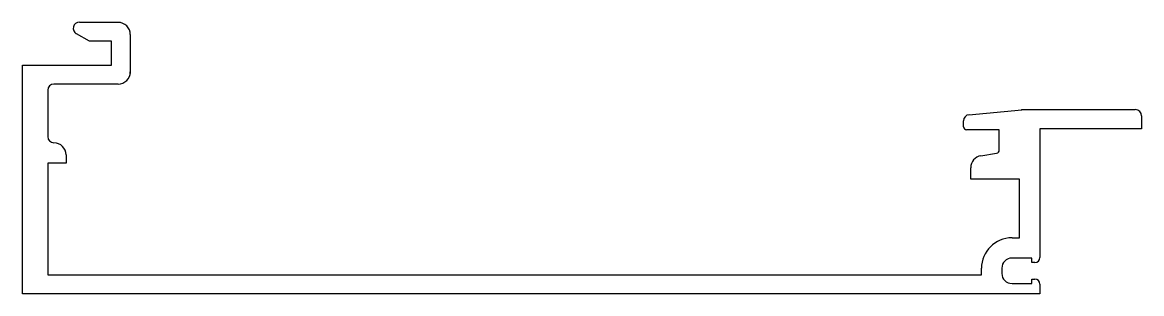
# Model space of a CAD drawing. Extents: x -61 to 78, y 7 to 41.
import ezdxf

# ---------------------------------------------------------------- set-up
doc = ezdxf.new("R2010")
doc.units = 0
doc.header["$MEASUREMENT"] = 0
doc.layers.get('0').update_dxf_attribs({"linetype": 'CONTINUOUS'})

msp = doc.modelspace()

# ---------------------------------------------------------------- linework, layer by layer
at = {"linetype": 'Continuous'}
for p, q in [((-54.19, 41.2), (-49.35, 41.2)), ((-52.94, 38.84), (-54.57, 39.78)), ((-47.83, 39.67), (-47.83, 34.82)), ((-50.19, 38.84), (-52.94, 38.84)), ((-50.19, 35.84), (-50.19, 38.84)), ((-61.3, 7.26), (-61.3, 35.84)), ((-61.3, 35.84), (-50.19, 35.84)), ((-58.13, 32.71), (-58.13, 26.9)), ((-49.35, 33.48), (-57.37, 33.48)), ((56.85, 29.65), (63.43, 30.27)), ((63.46, 30.28), (77.61, 30.28)), ((78.4, 29.49), (78.4, 27.89)), ((56.17, 28.14), (56.17, 28.89)), ((60.62, 27.76), (56.55, 27.76)), ((60.62, 25.22), (60.62, 27.76)), ((78.4, 27.89), (65.7, 27.89)), ((65.7, 27.89), (65.7, 11.78)), ((-55.84, 24.61), (-55.84, 23.59)), ((58.33, 24.52), (60.3, 24.85)), ((-55.84, 23.59), (-58.13, 23.59)), ((-58.13, 23.59), (-58.13, 9.63)), ((57.06, 21.58), (57.06, 23.02)), ((63.16, 21.58), (57.06, 21.58)), ((63.16, 14.25), (63.16, 21.58)), ((62.22, 14.25), (63.16, 14.25)), ((64.68, 11.71), (62.22, 11.71)), ((64.68, 11.15), (64.68, 11.71)), ((58.41, 9.63), (58.41, 10.44)), ((60.95, 10.44), (60.95, 9.8)), ((65.06, 11.15), (64.68, 11.15)), ((-58.13, 9.63), (58.41, 9.63)), ((62.22, 8.53), (64.68, 8.53)), ((64.68, 8.53), (64.68, 9.09)), ((64.68, 9.09), (65.06, 9.09)), ((65.7, 8.46), (65.7, 7.26)), ((65.7, 7.26), (-61.3, 7.26))]:
    msp.add_line(p, q, dxfattribs=at)
for centre, radius, start, end in [((-54.19, 40.44), 0.762, 90, 240), ((-49.35, 39.67), 1.52, 0, 90), ((-49.35, 35), 1.52, 270, 360), ((-57.37, 32.71), 0.762, 90, 180), ((56.93, 28.89), 0.762, 95.9595, 180), ((63.46, 29.88), 0.397, 90, 95.4073), ((77.61, 29.49), 0.787, 0, 90), ((56.55, 28.14), 0.381, 180, 270), ((-57.37, 26.9), 0.762, 180, 270), ((-57.37, 24.61), 1.52, 0, 90), ((60.24, 25.22), 0.381, 279.4623, 0), ((58.58, 23.02), 1.52, 99.4623, 180), ((62.22, 10.44), 3.81, 90, 180), ((62.22, 10.44), 1.27, 90, 180), ((65.06, 11.78), 0.635, 270, 0), ((62.22, 9.8), 1.27, 180, 270), ((65.06, 8.46), 0.635, 360, 90)]:
    msp.add_arc(centre, radius, start, end, dxfattribs=at)

doc.saveas('drawing.dxf')
